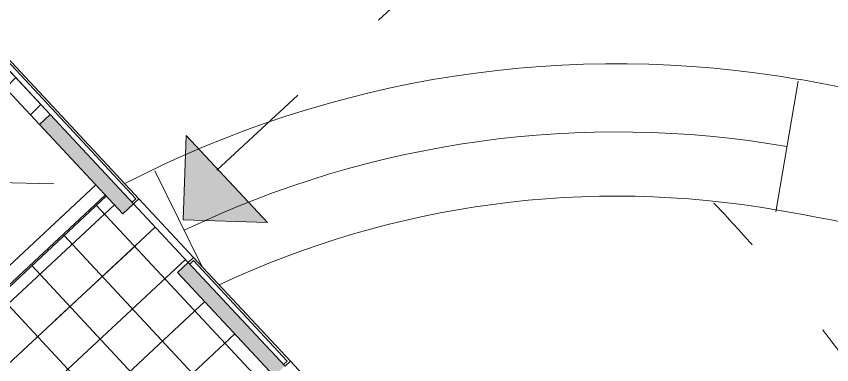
# Model space of a CAD drawing. Header units: millimetres. Extents: x -71377 to 516042, y -145869 to 441446.
# Drawn here: x 116924 to 128001, y 123821 to 128556 of the extents above; entities that cross this region are included whole.
import ezdxf

# ---------------------------------------------------------------- set-up
doc = ezdxf.new("R2010")
doc.units = ezdxf.units.MM
doc.header["$LTSCALE"] = 1000
doc.linetypes.add('_점선_M_', pattern=[3, 1.5, -1.5])
doc.linetypes.add('_점선_S_', pattern=[1.6, 0.8, -0.8])
for name, color, linetype, lineweight in [('06', 6, 'Continuous', 5), ('09_HID', 9, '_점선_M_', 5), ('A-ele-8', 8, 'Continuous', 5), ('A-fnsh', 5, 'Continuous', 5), ('A-hat', 251, 'Continuous', 5), ('A-insu', 251, 'Continuous', 5), ('A-text-2', 7, 'Continuous', 5), ('A_bwall', 3, 'Continuous', 5), ('A_cwall', 2, 'Continuous', 5), ('A_fnsh', 5, 'Continuous', 5), ('A_fnsh-4', 4, 'Continuous', 5), ('AA_dash_M_', 7, '_점선_M_', 5), ('AA_오픈', 8, '_점선_S_', 5), ('조경라인_dwg', 8, 'Continuous', 5)]:
    doc.layers.add(name, color=color, linetype=linetype, lineweight=lineweight)

# ---------------------------------------------------------------- blocks, each defined once
blk = doc.blocks.new('조경라인_dwg_A$Cb8b4522a-7862174-지반층 배치도')
at = {"layer": '06'}
for p, q in [((54395, 32109), (54088, 30336)), ((46298, 29589), (45655, 30890))]:
    blk.add_line(p, q, dxfattribs=at)
blk.add_arc((51929, 17848), 13573, 80.1914, 115.6493, dxfattribs=at)
blk = doc.blocks.new('조경라인_dwg-6847807-지반층 배치도')
at = {"layer": '06'}
for centre, radius, start, end in [((125081, 113412), 14500, 80.0768, 117.4331), ((121583, 93416), 34800, 69.8742, 80.0768), ((125081, 113412), 12700, 80.0768, 115.1573), ((121583, 93416), 33000, 69.8742, 80.0768)]:
    blk.add_arc(centre, radius, start, end, dxfattribs=at)
at = {"layer": '09_HID'}
for centre, radius, start, end in [((129793, 128079), 4270, 107.4752, 182.3289), ((109416, 109954), 23378, 12.1094, 43.399)]:
    blk.add_arc(centre, radius, start, end, dxfattribs=at)
blk.add_blockref('조경라인_dwg_A$Cb8b4522a-7862174-지반층 배치도', (73152, 95564))
blk = doc.blocks.new('패밀리2 - 패밀리2-6852550-지반층 배치도')
at = {"layer": 'A-text-2'}
blk.add_hatch(color=256, dxfattribs=at).paths.add_polyline_path([(4.217, 1.08), (5.837, 1.08), (5.027, 0.27)])
for p, q in [((4.217, 1.08), (5.027, 0.27)), ((5.837, 1.08), (4.217, 1.08)), ((5.027, 0.27), (5.837, 1.08))]:
    blk.add_line(p, q, dxfattribs=at)

msp = doc.modelspace()

# ---------------------------------------------------------------- hatches: boundary and pattern name
at = {"layer": 'A-hat'}
h = msp.add_hatch(dxfattribs=at)
h.set_pattern_fill('FP_12', color=256, scale=1000, style=0, pattern_type=2)
h.set_pattern_definition([(45, (165969.5, 243949.9), (-353.5534, 353.5534), [])])
h.paths.add_polyline_path([(117240.1, 127083.8), (117386.3, 127220.2), (116758.9, 127893), (116612.6, 127756.6), (116806.8, 127548.4)])
for points in [[(118370.6, 125871.5), (118516.8, 126007.9), (117386.3, 127220.2), (117240.1, 127083.8), (118243.4, 126007.9)], [(120428.4, 123664.7), (120572.3, 123803.6), (119260.2, 125210.7), (119113.9, 125074.3), (120338.7, 123760.9)]]:
    msp.add_hatch(color=256, dxfattribs=at).paths.add_polyline_path(points)
h = msp.add_hatch(dxfattribs=at)
h.set_pattern_fill('FP_21', color=256, scale=1000, style=0, pattern_type=2)
h.set_pattern_definition([(133, (116217.6, 119991), (-438.812, -409.2), []), (223, (116217.6, 119991), (409.2, -438.812), [])])
h.paths.add_polyline_path([(116627.5, 113393.1), (119333.6, 115916.5), (117089.8, 118322.6), (119269.2, 120369.6), (118021.6, 121707.5), (120280.8, 123823), (119113.9, 125074.3), (119260.2, 125210.7), (118516.8, 126007.9), (118370.6, 125871.5), (118147.1, 126111.1), (116534.5, 124607.3), (115920.7, 125265.5), (113280.5, 122803.5), (113485.1, 122584.1), (110581.6, 119876.5), (111509.1, 118881.9), (111362.9, 118745.5), (112590.5, 117429), (112736.7, 117565.4), (116294.4, 113750.3)])
h.paths.add_polyline_path([(114823.4, 117446.6), (114687, 117592.9), (116328.9, 119123.9), (116465.3, 118977.7), (115043.6, 117651.9)])
h.paths.add_polyline_path([(117595.5, 119129.2), (117390.9, 119348.6), (117829.7, 119757.8), (118034.3, 119538.4), (117635.6, 119166.6)])
h.paths.add_polyline_path([(118339, 119754.2), (118134.4, 119973.6), (118792.7, 120587.4), (118997.3, 120368), (118404.2, 119815)])

# ---------------------------------------------------------------- linework, layer by layer
at = {"layer": 'A-ele-8'}
for p, q in [((118590, 126076.1), (119333.3, 125278.9)), ((120647.8, 123869.3), (121275.3, 123196.4))]:
    msp.add_line(p, q, dxfattribs=at)
at = {"layer": 'A-fnsh'}
msp.add_line((119260.2, 125210.7), (118516.8, 126007.9), dxfattribs=at)
at = {"layer": 'A-insu'}
msp.add_line((116281.5, 128405), (117386.3, 127220.2), dxfattribs=at)
at = {"layer": 'A_bwall'}
for p, q in [((117386.3, 127220.2), (116758.9, 127893)), ((116612.6, 127756.6), (117240.1, 127083.8)), ((118003.9, 126264.6), (116544.9, 124904.1)), ((116535.5, 124635.5), (118133.5, 126125.7))]:
    msp.add_line(p, q, dxfattribs=at)
at = {"layer": 'A_cwall'}
for p, q in [((117386.3, 127220.2), (117240.1, 127083.8)), ((118516.8, 126007.9), (117386.3, 127220.2)), ((117240.1, 127083.8), (118370.6, 125871.5)), ((118370.6, 125871.5), (118516.8, 126007.9)), ((119260.2, 125210.7), (119113.9, 125074.3)), ((120574.7, 123801.1), (119260.2, 125210.7)), ((119260.2, 125210.7), (120574.7, 123801.1)), ((119113.9, 125074.3), (120428.4, 123664.7))]:
    msp.add_line(p, q, dxfattribs=at)
at = {"layer": 'A_fnsh'}
msp.add_line((116534.5, 124607.3), (118147.1, 126111.1), dxfattribs=at)
at = {"layer": 'A_fnsh-4'}
for p, q in [((118547.6, 126077.5), (116285, 128503.9)), ((116286.4, 128546.3), (118590, 126076.1)), ((118547.6, 126077.5), (118496.4, 126029.8)), ((118516.8, 126007.9), (118590, 126076.1)), ((119260.2, 125210.7), (119333.3, 125278.9)), ((120647.8, 123869.3), (119333.3, 125278.9)), ((119280.7, 125188.7), (119331.9, 125236.5)), ((120605.4, 123870.8), (119331.9, 125236.5)), ((120554.2, 123823), (120605.4, 123870.8)), ((120574.7, 123801.1), (120647.8, 123869.3))]:
    msp.add_line(p, q, dxfattribs=at)
at = {"layer": 'AA_dash_M_'}
msp.add_line((241648.5, 239769), (100450.4, 108634.1), dxfattribs=at)
at = {"layer": 'AA_오픈'}
msp.add_line((111836.1, 126419.9), (118003.9, 126264.6), dxfattribs=at)

# ---------------------------------------------------------------- block references
at = {"layer": 'A-text-2', "xscale": 1000, "yscale": 1000, "zscale": 1000, "rotation": 313.0000012484775}
msp.add_blockref('패밀리2 - 패밀리2-6852550-지반층 배치도', (115567.1, 129283.9), dxfattribs=at)
at = {"layer": '조경라인_dwg', "rotation": 8.537736462515947e-07}
msp.add_blockref('조경라인_dwg-6847807-지반층 배치도', (0, 0), dxfattribs=at)

doc.saveas('drawing.dxf')
